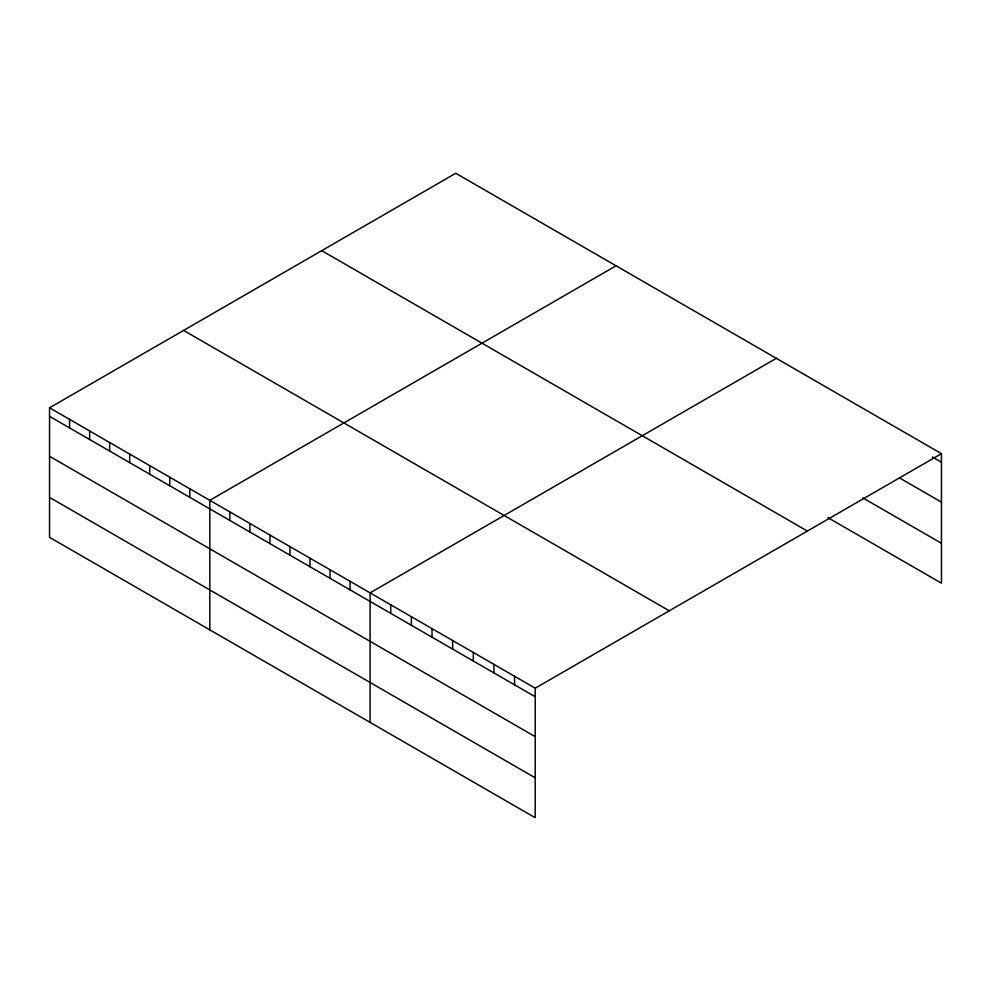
<?xml version="1.0" encoding="UTF-8"?>
<svg xmlns="http://www.w3.org/2000/svg" width="991" height="991" viewBox="0 0 991 991"><rect width="100%" height="100%" fill="white"/><g stroke="black" fill="none" stroke-linecap="round" stroke-linejoin="round"><path stroke-width="1.49" d="M535.214 736.672L535.214 688.2L49.55 407.809L49.55 537.333L535.214 817.724L535.214 736.672L49.55 456.281M827.919 517.649L941.45 583.191L941.45 453.667L455.786 173.276L49.55 407.809M616.055 265.799L209.819 500.331L209.819 629.867M776.325 358.333L370.089 592.866L370.089 722.389M535.214 688.2L941.45 453.667M932.42 457.012L941.45 462.215M900.162 478.306L941.45 502.14M862.752 497.841L941.45 543.279M321.728 250.661L807.392 531.065M183.608 330.412L669.272 610.803M49.55 416.356L535.214 696.76M49.55 497.408L535.214 777.811M514.577 676.283L514.577 684.843M493.939 664.366L493.939 672.926M473.302 652.45L473.302 661.009M452.652 640.533L452.652 649.093M432.014 628.616L432.014 637.176M411.376 616.699L411.376 625.259M390.739 604.783L390.739 613.342M350.058 581.308L350.058 589.856M330.028 569.738L330.028 578.286M309.985 558.168L309.985 566.716M289.954 546.598L289.954 555.158M269.924 535.041L269.924 543.588M249.893 523.471L249.893 532.018M229.85 511.901L229.85 520.448M189.789 488.774L189.789 497.321M169.758 477.204L169.758 485.751M149.715 465.634L149.715 474.194M129.685 454.076L129.685 462.624M109.654 442.506L109.654 451.054M89.624 430.936L89.624 439.484M69.581 419.366L69.581 427.926"/></g></svg>
